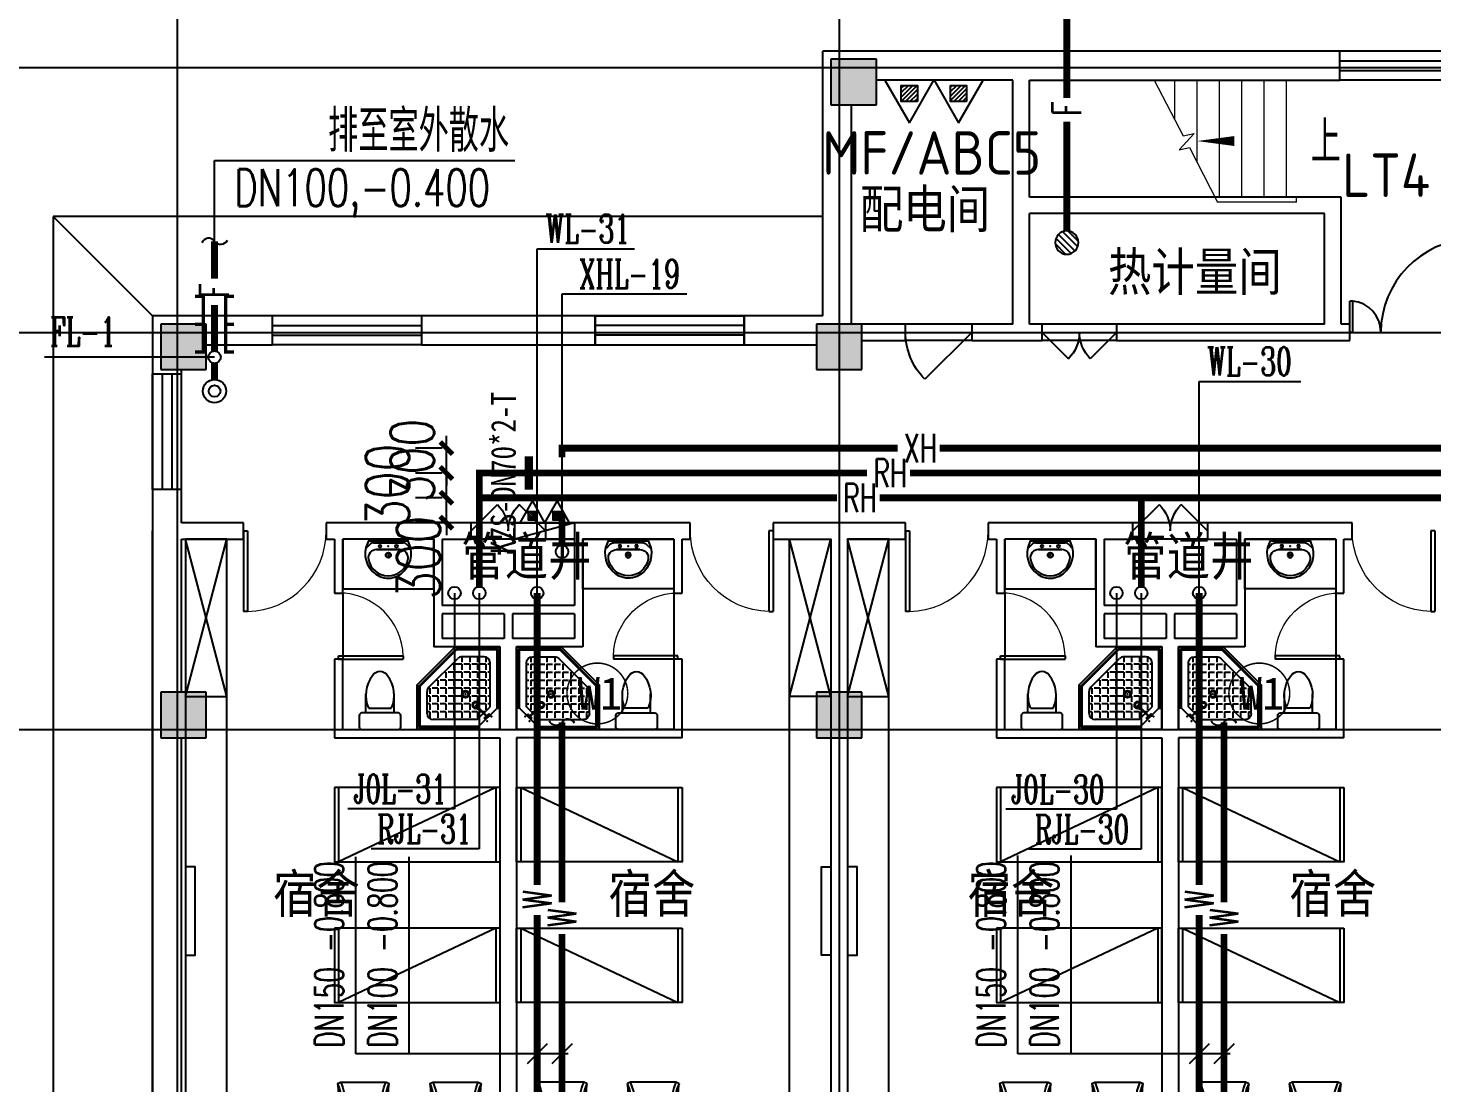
# Model space of a CAD drawing. Extents: x 0 to 2838408, y -923048 to 203859.
# Drawn here: x 2343413 to 2360380, y -266563 to -253815 of the extents above; entities that cross this region are included whole.
import ezdxf
from ezdxf.enums import TextEntityAlignment as Align

# ---------------------------------------------------------------- set-up
doc = ezdxf.new("R2010")
doc.units = 0
doc.header["$LTSCALE"] = 1000
doc.linetypes.add('DASH', pattern=[0.35, 0.25, -0.1])
for name, color, linetype in [('A-Fixt', 81, 'Continuous'), ('CLAYER', 7, 'Continuous'), ('COLUMN', 9, 'Continuous'), ('DIM_SYMB', 3, 'Continuous'), ('DIM_废水', 3, 'Continuous'), ('DIM_污水', 3, 'Continuous'), ('DIM_消防', 3, 'Continuous'), ('DIM_热给水', 3, 'Continuous'), ('DIM_给水', 3, 'Continuous'), ('DOOR_FIRE', 4, 'Continuous'), ('DOTE', 8, 'Continuous'), ('EQUIP_地漏', 7, 'Continuous'), ('EQUIP_废水', 7, 'Continuous'), ('EQUIP_污水', 7, 'Continuous'), ('EQUIP_灭火器', 7, 'Continuous'), ('GROUND', 2, 'Continuous'), ('PIPE-废水', 31, 'Continuous'), ('PIPE-污水', 2, 'DASH'), ('PIPE-消防', 1, 'Continuous'), ('PIPE-热回水', 4, 'Continuous'), ('PUB_HATCH', 8, 'Continuous'), ('PUB_TEXT', 7, 'Continuous'), ('TEXT_废水', 7, 'Continuous'), ('TEXT_污水', 7, 'Continuous'), ('TEXT_消防', 7, 'Continuous'), ('TEXT_灭火器', 7, 'Continuous'), ('TEXT_热回水', 7, 'Continuous'), ('TWT_DIM', 3, 'Continuous'), ('TWT_LEAD', 3, 'Continuous'), ('TWT_TEXT', 7, 'Continuous'), ('VALVE_污水', 7, 'Continuous'), ('VPIPE-废水', 31, 'Continuous'), ('VPIPE-污水', 2, 'Continuous'), ('VPIPE-消防', 1, 'Continuous'), ('VPIPE-热给水', 5, 'Continuous'), ('VPIPE-给水', 3, 'Continuous'), ('WALL', 9, 'Continuous'), ('WINDOW', 4, 'Continuous'), ('WP_F', 1, 'Continuous'), ('XREF', 8, 'Continuous'), ('抗震支吊架', 2, 'Continuous'), ('洁具', 213, 'Continuous'), ('配景', 3, 'Continuous'), ('附件', 70, 'Continuous')]:
    doc.layers.add(name, color=color, linetype=linetype)
doc.layers.add('A-FLOR-STRS', color=8, linetype='Continuous', lineweight=0)
doc.styles.add('_TCH_DIM', font='SIMPLEX', dxfattribs={"bigfont": 'GBCBIG'})
doc.styles.add('_TCH_DIM_T3', font='SIMPLEX', dxfattribs={"width": 0.75, "bigfont": 'HZTXT'})
doc.styles.add('_TWT_PIPEDN', font='SIMPLEX', dxfattribs={"width": 0.8, "height": 2.3, "bigfont": 'HZTXT'})
doc.styles.add('_TWT_PIPETEXT', font='SIMPLEX', dxfattribs={"width": 0.8, "height": 2.3, "bigfont": 'HZTXT'})
doc.styles.add('_TWT_SERIAL', font='COMPLEX', dxfattribs={"width": 0.8, "height": 2.3, "bigfont": 'HZTXT'})
doc.styles.add('HZ', font='aaa等高度-单线.shx', dxfattribs={"width": 0.7, "height": 50, "bigfont": 'aaa-hztxt.shx'})
doc.styles.add('kzcad', font='', dxfattribs={"width": 0.8})
doc.styles.get("Standard").update_dxf_attribs({"font": 'geniso.shx', "bigfont": 'hztxt.shx'})
doc.styles.add('黑体', font='')
doc.styles.get('kzcad').set_extended_font_data('SimSun')
doc.styles.get('黑体').set_extended_font_data('SimHei')
doc.dimstyles.new('_TWT_ARCH&&150', dxfattribs={"dimtxt": 525, "dimasz": 150, "dimexe": 375, "dimexo": 450, "dimgap": 150, "dimtad": 1, "dimdec": 0, "dimzin": 0, "dimdsep": 46, "dimtxsty": '_TCH_DIM_T3', "dimblk": 'ARCHTICK', "dimcen": 0.09, "dimclrt": 7, "dimazin": 2, "dimtfac": 1, "dimtdec": 0, "dimtix": 1, "dimtmove": 2, "dimatfit": 3, "dimfxl": 1, "dimtolj": 1, "dimtzin": 0, "dimarcsym": 0})

# ---------------------------------------------------------------- blocks, each defined once
blk = doc.blocks.new('$TwtSys$00000546')
h = blk.add_hatch()
h.set_pattern_fill('ANSI31', color=256, scale=200, style=0)
h.set_pattern_definition([(45, (-38543.802, -6670.83), (-17.67767, 17.67767), [])])
h.paths.add_polyline_path([(-65, 174), (65, 174), (65, 44), (-65, 44)])
for points in [[(0, 344), (-198, 0), (198, 0)], [(-65, 174), (65, 174), (65, 44), (-65, 44)]]:
    blk.add_lwpolyline(points, close=True)
blk = doc.blocks.new('A$C29581A72')
at = {"layer": '附件'}
blk.add_line((750, 200), (30, 0), dxfattribs=at)
blk.add_lwpolyline([(30, 200), (750, 200), (750, 0), (30, 0), (30, 200)], dxfattribs=at)
blk.add_solid([(750, 200), (30, 0), (750, 0), (750, 200)], dxfattribs=at)
at = {"layer": 'EQUIP_灭火器', "xscale": 0.75, "yscale": -0.75, "zscale": 0.75, "rotation": 180}
for p in [(241, 200), (539, 200)]:
    blk.add_blockref('$TwtSys$00000546', p, dxfattribs=at)
at = {"style": 'HZ', "flags": 1}
for tag in ['WHAT', 'SPEC', 'UNIT']:
    blk.add_attdef(tag, (375, 0), '', height=0.001, dxfattribs=at)
blk = doc.blocks.new('1F平面-CAD导入_dwg_Drawing4_t3_dwg_$plan$00001613-474159-1F-927810-1F')
at = {"layer": '洁具'}
for p, q in [((-200, 170), (-430, 170)), ((-30, 250), (-170, 250)), ((-260, -140), (-260, 140)), ((-200, -170), (-200, -220)), ((-170, -250), (-30, -250))]:
    blk.add_line(p, q, dxfattribs=at)
for points in [[(-200, 220), (-200, 170), (-200, -170), (-430, -170)], [(0, -220), (0, 220)]]:
    blk.add_lwpolyline(points, dxfattribs=at)
for centre, radius, start, end in [((-413, -227), 398, 67.4505, 126.6381), ((-170, 220), 30, 90, 180), ((-30, 220), 30, 0, 90), ((-590, 0), 110, 123.4509, 236.5491), ((-413, 227), 398, 233.3619, 292.5495), ((-170, -220), 30, 180, 270), ((-30, -220), 30, 270, 0)]:
    blk.add_arc(centre, radius, start, end, dxfattribs=at)
blk = doc.blocks.new('$lvtry$00000169')
at = {"color": 0}
for p, q in [((259, -36), (259, 0)), ((259, -36), (36, -259)), ((276, -120), (120, -276)), ((144, -151), (291, -298)), ((151, -144), (298, -291)), ((259, -24), (976, -24)), ((259, -36), (964, -36)), ((270, -213), (270, -143)), ((276, -120), (808, -120)), ((366, -213), (366, -143)), ((462, -213), (462, -143)), ((558, -213), (558, -143)), ((655, -213), (655, -143)), ((751, -213), (751, -143)), ((847, -213), (847, -143)), ((964, -36), (976, -24)), ((964, -36), (964, -525)), ((976, -24), (976, -530)), ((36, -259), (0, -259)), ((24, -259), (24, -976)), ((36, -259), (36, -964)), ((120, -276), (120, -808)), ((120, -309), (147, -309)), ((173, -309), (173, -239)), ((173, -309), (243, -309)), ((173, -405), (173, -335)), ((183, -213), (205, -213)), ((220, -213), (243, -213)), ((270, -213), (340, -213)), ((270, -263), (270, -239)), ((270, -405), (270, -335)), ((334, -309), (340, -309)), ((366, -213), (436, -213)), ((366, -309), (366, -239)), ((366, -309), (436, -309)), ((366, -405), (366, -335)), ((462, -213), (532, -213)), ((462, -309), (462, -239)), ((462, -309), (532, -309)), ((462, -405), (462, -335)), ((558, -213), (628, -213)), ((558, -309), (558, -239)), ((558, -309), (628, -309)), ((558, -405), (558, -335)), ((655, -213), (725, -213)), ((655, -309), (655, -239)), ((655, -309), (725, -309)), ((655, -405), (655, -335)), ((751, -213), (821, -213)), ((751, -309), (751, -239)), ((751, -309), (821, -309)), ((751, -405), (751, -335)), ((847, -213), (880, -213)), ((847, -309), (847, -239)), ((847, -309), (880, -309)), ((847, -405), (847, -335)), ((880, -192), (880, -460)), ((120, -405), (147, -405)), ((120, -501), (147, -501)), ((173, -405), (243, -405)), ((173, -501), (173, -431)), ((173, -501), (243, -501)), ((270, -405), (340, -405)), ((270, -501), (270, -431)), ((270, -501), (340, -501)), ((366, -405), (379, -405)), ((366, -501), (366, -431)), ((366, -501), (436, -501)), ((462, -405), (532, -405)), ((462, -501), (462, -431)), ((462, -501), (532, -501)), ((558, -405), (628, -405)), ((558, -501), (558, -431)), ((558, -501), (628, -501)), ((655, -405), (725, -405)), ((655, -501), (655, -431)), ((655, -501), (725, -501)), ((751, -405), (821, -405)), ((751, -501), (751, -431)), ((751, -501), (821, -501)), ((847, -405), (880, -405)), ((847, -501), (847, -431)), ((847, -501), (867, -501)), ((120, -598), (147, -598)), ((173, -598), (173, -528)), ((173, -598), (243, -598)), ((173, -694), (173, -624)), ((270, -598), (270, -528)), ((270, -598), (340, -598)), ((270, -694), (270, -624)), ((366, -598), (366, -528)), ((366, -598), (436, -598)), ((366, -694), (366, -624)), ((462, -598), (462, -528)), ((462, -598), (532, -598)), ((462, -694), (462, -624)), ((859, -511), (511, -859)), ((964, -525), (525, -964)), ((976, -530), (530, -976)), ((558, -598), (558, -528)), ((558, -598), (628, -598)), ((558, -694), (558, -624)), ((655, -598), (655, -528)), ((655, -598), (725, -598)), ((655, -694), (655, -624)), ((751, -598), (751, -528)), ((751, -598), (773, -598)), ((964, -525), (976, -530)), ((120, -694), (147, -694)), ((120, -790), (147, -790)), ((173, -694), (243, -694)), ((173, -790), (173, -720)), ((173, -790), (243, -790)), ((173, -878), (173, -816)), ((270, -694), (340, -694)), ((270, -790), (270, -720)), ((270, -790), (340, -790)), ((270, -880), (270, -816)), ((366, -694), (436, -694)), ((366, -790), (366, -720)), ((366, -790), (436, -790)), ((366, -880), (366, -816)), ((462, -694), (532, -694)), ((462, -790), (462, -720)), ((462, -790), (532, -790)), ((462, -880), (462, -816)), ((558, -694), (628, -694)), ((558, -790), (558, -720)), ((558, -790), (580, -790)), ((655, -694), (676, -694)), ((36, -964), (24, -976)), ((24, -976), (530, -976)), ((36, -964), (525, -964)), ((192, -880), (460, -880)), ((525, -964), (530, -976))]:
    blk.add_line(p, q, dxfattribs=at)
blk.add_lwpolyline([(0, 0), (0, -1000), (540, -1000), (1000, -540), (1000, 0)], close=True)
for points in [[(0, 0), (0, -1000)], [(0, 0), (1000, 0)], [(1000, 0), (1000, -540)], [(136, -190), (148, -178), (132, -162), (121, -174)], [(190, -136), (178, -148), (162, -132), (174, -121)], [(1000, -540), (540, -1000)], [(0, -1000), (540, -1000)]]:
    blk.add_lwpolyline(points, close=True, dxfattribs=at)
for radius in [43.8, 31.1]:
    blk.add_circle((416, -428), radius, dxfattribs=at)
for centre, radius, start, end in [((808, -192), 72, 0, 90), ((296, -296), 40.6, 142.583, 128.4197), ((296, -296), 28.6, 145.828, 125.6599), ((808, -460), 72, 315, 0), ((192, -808), 72, 180, 270), ((460, -808), 72, 270, 315)]:
    blk.add_arc(centre, radius, start, end, dxfattribs=at)
for p in [(103, -156, 0), (156, -102, 0), (416, -428, 0)]:
    blk.add_point(p, dxfattribs=at)
blk = doc.blocks.new('$lvtry$00000178')
at = {"color": 0}
for p, q in [((-238, 0), (238, 0)), ((-214, -36), (-272, -91)), ((-180, -23), (180, -23)), ((-142, -105), (140, -105)), ((140, -105), (-142, -105)), ((216, -37), (268, -91))]:
    blk.add_line(p, q, dxfattribs=at)
blk.add_lwpolyline([(-104, -430, 0.224698), (110, -425, 0.348046), (269, -79), (239, 0), (-241, 0), (-271, -79, 0.356844)], format="xyb", close=True, dxfattribs=at)
for centre, radius in [((-100, -65), 16.3), ((1, -172), 31.6), ((100, -65), 16.3)]:
    blk.add_circle(centre, radius, dxfattribs=at)
at = {"color": 0, "lineweight": 13}
blk.add_circle((1, -172), 23, dxfattribs=at)
at = {"color": 0}
for centre, radius, start, end in [((-142, -205), 100, 90, 190.5602), ((-180, -73), 50, 90, 133.181), ((140, -205), 100, 349.4398, 90), ((180, -73), 50, 44.5607, 90), ((-1, -179), 243, 190.5602, 349.4398)]:
    blk.add_arc(centre, radius, start, end, dxfattribs=at)
for p in [(0, -65), (1, -172)]:
    blk.add_point(p, dxfattribs=at)
blk = doc.blocks.new('A$C70365C93')
at = {"layer": '洁具'}
blk.add_lwpolyline([(-1900, 2300), (-1900, 1700), (-800, 1700), (-800, 2300)], close=True, dxfattribs=at)
blk.add_blockref('$lvtry$00000178', (-1350, 2280), dxfattribs=at)
at = {"layer": '洁具', "rotation": 180}
blk.add_blockref('$lvtry$00000169', (0, 0), dxfattribs=at)
at = {"layer": '洁具', "extrusion": (0, 0, -1), "xscale": -1, "zscale": -1, "rotation": 90}
blk.add_blockref('1F平面-CAD导入_dwg_Drawing4_t3_dwg_$plan$00001613-474159-1F-927810-1F', (1450, 0), dxfattribs=at)
blk = doc.blocks.new('单人床')
at = {"layer": 'A-Fixt'}
for p, q in [((47774, 13973), (48674, 13973)), ((47774, 12073), (48674, 13973)), ((47774, 12073), (48674, 12073))]:
    blk.add_line(p, q, dxfattribs=at)
blk.add_lwpolyline([(47774, 14023), (48674, 14023), (48674, 12023), (47774, 12023), (47774, 14023)], dxfattribs=at)
blk = doc.blocks.new('CH_AP01')
for p, q in [((-311, 17), (-275, 0)), ((-275, 0), (275, 0)), ((275, 0), (311, 17))]:
    blk.add_line(p, q)
for centre, radius, start, end in [((-307, 555), 37.8, 100.1859, 202.8359), ((-1658, 202), 1360, 352.1659, 14.4283), ((-824, 250), 563, 335.5038, 31.0903), ((0, -579), 1213, 74.7104, 105.2896), ((0, -579), 1173, 75.0287, 104.9713), ((0, -1278), 1857, 80.611, 99.389), ((-824, 250), 603, 335.5038, 30.2691), ((0, -579), 1093, 75.8767, 104.1233), ((824, 250), 603, 149.7309, 204.4962), ((824, 250), 563, 148.9097, 204.4962), ((1658, 202), 1360, 165.5717, 187.8341), ((307, 555), 37.8, 337.1641, 79.8141)]:
    blk.add_arc(centre, radius, start, end)
blk = doc.blocks.new('A$C61295E98')
at = {"color": 3}
for p, q in [((544, 598), (0, 598)), ((0, 598), (0, 0)), ((161, 598), (161, 0)), ((170, 0), (170, 598)), ((603, 572), (603, 26)), ((624, 518), (624, 80)), ((544, 0), (0, 0))]:
    blk.add_line(p, q, dxfattribs=at)
for points in [[(82, 540), (75, 540), (75, 577), (82, 577)], [(82, 453), (75, 453), (75, 490), (82, 490)], [(82, 353), (75, 353), (75, 389), (82, 389)]]:
    blk.add_lwpolyline(points, close=True, dxfattribs=at)
for centre in [(74, 250), (74, 164), (74, 71)]:
    blk.add_circle(centre, 15.7, dxfattribs=at)
for centre, start, end in [((544, 518), 360, 90), ((544, 80), 270, 0)]:
    blk.add_arc(centre, 80, start, end, dxfattribs=at)
blk = doc.blocks.new('宿舍')
at = {"layer": 'A-Fixt'}
for p, q in [((47854, 13802), (48354, 15702)), ((48354, 13802), (47854, 15702)), ((47854, 13802), (48354, 13802))]:
    blk.add_line(p, q, dxfattribs=at)
for points in [[(47854, 8602), (48354, 8602), (48354, 15702), (47854, 15702)], [(47854, 10676), (47970, 10676), (47970, 11743), (47854, 11743)]]:
    blk.add_lwpolyline(points, close=True, dxfattribs=at)
at = {"xscale": -1, "rotation": 90}
for p in [(63677, 60475), (63677, 58775)]:
    blk.add_blockref('单人床', p, dxfattribs=at)
at = {"layer": 'A-Fixt', "xscale": -1, "rotation": 180}
for p in [(50002, 9140), (51117, 9140)]:
    blk.add_blockref('CH_AP01', p, dxfattribs=at)
at = {"layer": '配景', "color": 252}
blk.add_blockref('A$C61295E98', (47854, 7097), dxfattribs=at)
blk = doc.blocks.new('$DorLib2D$00000114')
at = {"color": 0}
blk.add_line((0.5, 0), (-0.207, 0.707), dxfattribs=at)
blk.add_arc((0.5, 0), 1, 135, 180, dxfattribs=at)
blk = doc.blocks.new('$DorLib2D$00000116')
at = {"color": 0}
for p, q in [((-0.5, 0), (-0.146, 0.354)), ((0.5, 0), (0.146, 0.354))]:
    blk.add_line(p, q, dxfattribs=at)
for centre, start, end in [((-0.5, 0), 0, 45), ((0.5, 0), 135, 180)]:
    blk.add_arc(centre, 0.5, start, end, dxfattribs=at)
blk = doc.blocks.new('$DorLib2D$00000001')
for p, q in [((0.45, 0.975), (0.5, 0.975)), ((0.45, 0), (0.45, 0.975)), ((0.5, 0), (0.5, 0.975)), ((0.5, 0), (0.45, 0))]:
    blk.add_line(p, q)
at = {"lineweight": 13}
blk.add_arc((0.475, 0), 0.975, 91.4693, 180, dxfattribs=at)
blk = doc.blocks.new('$WINLIB2D$00000001')
at = {"color": 0}
for points in [[(-0.5, 0.5), (-0.5, -0.5)], [(-0.5, 0.5), (0.5, 0.5)], [(0.5, -0.5), (0.5, 0.5)], [(0.5, 0.1667), (-0.5, 0.1667)], [(0.5, -0.1667), (-0.5, -0.1667)], [(-0.5, -0.5), (0.5, -0.5)]]:
    blk.add_lwpolyline(points, dxfattribs=at)
blk = doc.blocks.new('$DorLib2D$00000225')
at = {"color": 0}
for p, q in [((0.475, -0.001), (0.475, 0.752)), ((0.475, 0.752), (0.5, 0.752)), ((0.5, -0.001), (0.5, 0.752)), ((-0.5, 0), (-0.5, 0.252)), ((-0.475, 0.252), (-0.5, 0.252)), ((-0.475, 0), (-0.475, 0.252)), ((-0.475, 0), (-0.5, 0)), ((0.475, -0.001), (0.5, -0.001))]:
    blk.add_line(p, q, dxfattribs=at)
for centre, radius, start, end in [((0.505, -0.002), 0.755, 92.2493, 179.7238), ((-0.501, 0.003), 0.251, 359.7899, 84.0974)]:
    blk.add_arc(centre, radius, start, end, dxfattribs=at)
blk = doc.blocks.new('1F1')
at = {"layer": 'PUB_HATCH'}
for points in [[(2353666.7, -254192.2), (2353116.7, -254192.2), (2353116.7, -254742.2), (2353666.7, -254742.2)], [(2345566.7, -257392.2), (2345016.7, -257392.2), (2345016.7, -257942.2), (2345566.7, -257942.2)], [(2353491.7, -257392.2), (2352941.7, -257392.2), (2352941.7, -257942.2), (2353491.7, -257942.2)], [(2345566.7, -261842.2), (2345016.7, -261842.2), (2345016.7, -262392.2), (2345566.7, -262392.2)], [(2353491.7, -261842.2), (2352941.7, -261842.2), (2352941.7, -262392.2), (2353491.7, -262392.2)]]:
    blk.add_hatch(color=256, dxfattribs=at).paths.add_polyline_path(points)
at = {"layer": 'A-FLOR-STRS'}
for p, q in [((2358621.7, -254442.2), (2357023.5, -254442.2)), ((2357023.5, -254442.2), (2357374.5, -255117.7)), ((2357271.7, -254919.9), (2357271.7, -254442.2)), ((2357541.7, -255439.5), (2357541.7, -254442.2)), ((2357811.7, -255857.2), (2357811.7, -254442.2)), ((2358081.7, -255857.2), (2358081.7, -254442.2)), ((2358351.7, -255857.2), (2358351.7, -254442.2)), ((2358621.7, -255857.2), (2358621.7, -254442.2)), ((2357506.3, -255088.6), (2357324.5, -255286.7)), ((2357374.5, -255117.7), (2357506.3, -255088.6)), ((2357324.5, -255286.7), (2357448.2, -255259.4)), ((2357448.2, -255259.4), (2357790, -255917.2)), ((2358741.7, -255857.2), (2357758.8, -255857.2)), ((2358621.7, -255917.2), (2357790, -255917.2)), ((2358741.7, -255917.2), (2357790, -255917.2)), ((2358741.7, -255917.2), (2358741.7, -255857.2))]:
    blk.add_line(p, q, dxfattribs=at)
at = {"layer": 'COLUMN'}
for p, q in [((2353666.7, -254192.2), (2353116.7, -254192.2)), ((2353116.7, -254192.2), (2353116.7, -254742.2)), ((2353666.7, -254742.2), (2353666.7, -254192.2)), ((2353116.7, -254742.2), (2353666.7, -254742.2)), ((2345566.7, -257392.2), (2345016.7, -257392.2)), ((2345016.7, -257392.2), (2345016.7, -257942.2)), ((2345566.7, -257942.2), (2345566.7, -257392.2)), ((2353491.7, -257392.2), (2352941.7, -257392.2)), ((2352941.7, -257392.2), (2352941.7, -257942.2)), ((2353491.7, -257942.2), (2353491.7, -257392.2)), ((2345016.7, -257942.2), (2345566.7, -257942.2)), ((2352941.7, -257942.2), (2353491.7, -257942.2)), ((2345566.7, -261842.2), (2345016.7, -261842.2)), ((2345016.7, -261842.2), (2345016.7, -262392.2)), ((2345566.7, -262392.2), (2345566.7, -261842.2)), ((2353491.7, -261842.2), (2352941.7, -261842.2)), ((2352941.7, -261842.2), (2352941.7, -262392.2)), ((2353491.7, -262392.2), (2353491.7, -261842.2)), ((2345016.7, -262392.2), (2345566.7, -262392.2)), ((2352941.7, -262392.2), (2353491.7, -262392.2))]:
    blk.add_line(p, q, dxfattribs=at)
at = {"layer": 'DIM_SYMB'}
blk.add_lwpolyline([(2358756.7, -255179.7, 0, 0, 0), (2357541.7, -255179.7, 0, 120, 0), (2357991.7, -255179.7, 0, 0, 0)], format="xyseb", dxfattribs=at)
at = {"layer": 'DOOR_FIRE'}
for p, q in [((2354817.2, -257392.2, 100), (2354017.2, -257392.2, 100)), ((2356569.5, -257392.2), (2355669.5, -257392.2)), ((2354817.2, -257592.2, 100), (2354017.2, -257592.2, 100)), ((2356569.5, -257592.2), (2355669.5, -257592.2)), ((2349666.7, -259792.2), (2348766.7, -259792.2)), ((2357666.7, -259792.2), (2356766.7, -259792.2)), ((2349666.7, -259992.2), (2348766.7, -259992.2)), ((2357666.7, -259992.2), (2356766.7, -259992.2))]:
    blk.add_line(p, q, dxfattribs=at)
at = {"layer": 'DOTE'}
for p, q in [((2345216.7, -187892.2), (2345216.7, -271092.2)), ((2353216.7, -187892.2), (2353216.7, -271092.2)), ((2343216.7, -254292.2), (2364264.3, -254292.2)), ((2343216.7, -257492.2), (2453916.7, -257492.2)), ((2343216.7, -262292.2), (2453916.7, -262292.2))]:
    blk.add_line(p, q, dxfattribs=at)
at = {"layer": 'GROUND'}
for p, q in [((2353016.7, -256092.2), (2343716.7, -256092.2)), ((2343716.7, -256092.2), (2343716.7, -270492.2)), ((2344916.7, -257292.2), (2343716.7, -256092.2)), ((2353016.7, -257292.2), (2353016.7, -256092.2)), ((2353016.7, -257292.2), (2344916.7, -257292.2)), ((2344916.7, -257292.2), (2344916.7, -269292.2))]:
    blk.add_line(p, q, dxfattribs=at)
at = {"layer": 'WALL'}
for p, q in [((2355416.7, -254092.2), (2353016.7, -254092.2)), ((2353016.7, -257292.2), (2353016.7, -254092.2)), ((2359266.7, -254092.2), (2355416.7, -254092.2)), ((2359266.7, -254442.2), (2359266.7, -254092.2)), ((2355316.7, -254442.2), (2353666.7, -254442.2)), ((2355316.7, -255957.2), (2355316.7, -254442.2)), ((2355516.7, -255857.2), (2355516.7, -254442.2)), ((2355516.7, -254442.2), (2359266.7, -254442.2)), ((2353366.7, -257392.2), (2353366.7, -254742.2)), ((2355316.7, -257392.2), (2355316.7, -255957.2)), ((2359283.2, -255857.2), (2355516.7, -255857.2)), ((2359283.2, -257392.2), (2359283.2, -255857.2)), ((2355516.7, -257392.2), (2355516.7, -256057.2)), ((2359083.2, -256057.2), (2355516.7, -256057.2)), ((2359083.2, -257392.2), (2359083.2, -256057.2)), ((2344916.7, -257292.2), (2344916.7, -257992.2)), ((2346366.7, -257292.2), (2344916.7, -257292.2)), ((2346366.7, -257642.2), (2346366.7, -257292.2)), ((2350266.7, -257292.2), (2348166.7, -257292.2)), ((2348166.7, -257292.2), (2348166.7, -257642.2)), ((2350266.7, -257642.2), (2350266.7, -257292.2)), ((2353016.7, -257292.2), (2352066.7, -257292.2)), ((2352066.7, -257292.2), (2352066.7, -257642.2)), ((2354017.2, -257392.2), (2353491.7, -257392.2)), ((2354017.2, -257592.2), (2354017.2, -257392.2)), ((2355316.7, -257392.2), (2354817.2, -257392.2)), ((2354817.2, -257392.2), (2354817.2, -257592.2)), ((2355669.5, -257392.2), (2355516.7, -257392.2)), ((2355669.5, -257592.2), (2355669.5, -257392.2)), ((2359083.2, -257392.2), (2356569.5, -257392.2)), ((2356569.5, -257392.2), (2356569.5, -257592.2)), ((2359386.7, -257392.2), (2359283.2, -257392.2)), ((2359386.7, -257592.2), (2359386.7, -257392.2)), ((2345566.7, -257642.2), (2346366.7, -257642.2)), ((2348166.7, -257642.2), (2350266.7, -257642.2)), ((2352066.7, -257642.2), (2352941.7, -257642.2)), ((2353491.7, -257592.2), (2354017.2, -257592.2)), ((2354817.2, -257592.2), (2355416.7, -257592.2)), ((2355416.7, -257592.2), (2355669.5, -257592.2)), ((2356569.5, -257592.2), (2359183.2, -257592.2)), ((2359183.2, -257592.2), (2359386.7, -257592.2)), ((2344916.7, -257992.2), (2345266.7, -257992.2)), ((2345266.7, -257992.2), (2345266.7, -257942.2)), ((2345266.7, -259392.2), (2344916.7, -259392.2)), ((2344916.7, -259392.2), (2344916.7, -259892.2)), ((2345266.7, -259792.2), (2345266.7, -259392.2)), ((2344916.7, -262117.2), (2344916.7, -259892.2)), ((2346016.7, -259792.2), (2345266.7, -259792.2)), ((2346016.7, -259992.2), (2346016.7, -259792.2)), ((2347116.7, -259792.2), (2347016.7, -259792.2)), ((2347016.7, -259792.2), (2347016.7, -259992.2)), ((2348316.7, -259792.2), (2347116.7, -259792.2)), ((2348766.7, -259792.2), (2348316.7, -259792.2)), ((2348766.7, -259992.2), (2348766.7, -259792.2)), ((2350116.7, -259792.2), (2349666.7, -259792.2)), ((2349666.7, -259792.2), (2349666.7, -259992.2)), ((2351316.7, -259792.2), (2350116.7, -259792.2)), ((2351416.7, -259792.2), (2351316.7, -259792.2)), ((2351416.7, -259992.2), (2351416.7, -259792.2)), ((2353216.7, -259792.2), (2352416.7, -259792.2)), ((2352416.7, -259792.2), (2352416.7, -259992.2)), ((2354016.7, -259792.2), (2353216.7, -259792.2)), ((2354016.7, -259992.2), (2354016.7, -259792.2)), ((2355116.7, -259792.2), (2355016.7, -259792.2)), ((2355016.7, -259792.2), (2355016.7, -259992.2)), ((2356316.7, -259792.2), (2355116.7, -259792.2)), ((2356766.7, -259792.2), (2356316.7, -259792.2)), ((2356766.7, -259992.2), (2356766.7, -259792.2)), ((2358116.7, -259792.2), (2357666.7, -259792.2)), ((2357666.7, -259792.2), (2357666.7, -259992.2)), ((2359316.7, -259792.2), (2358116.7, -259792.2)), ((2359416.7, -259792.2), (2359316.7, -259792.2)), ((2359416.7, -259992.2), (2359416.7, -259792.2)), ((2345266.7, -261842.2), (2345266.7, -259992.2)), ((2345266.7, -259992.2), (2346016.7, -259992.2)), ((2347016.7, -259992.2), (2347116.7, -259992.2)), ((2347116.7, -259992.2), (2347116.7, -260642.2)), ((2348316.7, -259992.2), (2347216.7, -259992.2)), ((2347216.7, -260642.2), (2347216.7, -259992.2)), ((2348316.7, -259992.2), (2348316.7, -260792.2)), ((2348416.7, -259992.2), (2348766.7, -259992.2)), ((2348416.7, -259992.2), (2348416.7, -260792.2)), ((2349666.7, -259992.2), (2350016.7, -259992.2)), ((2350016.7, -259992.2), (2350016.7, -260792.2)), ((2351216.7, -259992.2), (2350116.7, -259992.2)), ((2350116.7, -259992.2), (2350116.7, -260792.2)), ((2351216.7, -259992.2), (2351216.7, -260642.2)), ((2351316.7, -260642.2), (2351316.7, -259992.2)), ((2351316.7, -259992.2), (2351416.7, -259992.2)), ((2352416.7, -259992.2), (2353116.7, -259992.2)), ((2353116.7, -259992.2), (2353116.7, -261842.2)), ((2353316.7, -259992.2), (2354016.7, -259992.2)), ((2353316.7, -259992.2), (2353316.7, -261842.2)), ((2355016.7, -259992.2), (2355116.7, -259992.2)), ((2355116.7, -259992.2), (2355116.7, -260642.2)), ((2356316.7, -259992.2), (2355216.7, -259992.2)), ((2355216.7, -260642.2), (2355216.7, -259992.2)), ((2356316.7, -259992.2), (2356316.7, -260792.2)), ((2356416.7, -259992.2), (2356766.7, -259992.2)), ((2356416.7, -259992.2), (2356416.7, -260792.2)), ((2357666.7, -259992.2), (2358016.7, -259992.2)), ((2358016.7, -259992.2), (2358016.7, -260792.2)), ((2359216.7, -259992.2), (2358116.7, -259992.2)), ((2358116.7, -259992.2), (2358116.7, -260792.2)), ((2359216.7, -259992.2), (2359216.7, -260642.2)), ((2359316.7, -260642.2), (2359316.7, -259992.2)), ((2359316.7, -259992.2), (2359416.7, -259992.2)), ((2347116.7, -260642.2), (2347216.7, -260642.2)), ((2351216.7, -260642.2), (2351316.7, -260642.2)), ((2355116.7, -260642.2), (2355216.7, -260642.2)), ((2359216.7, -260642.2), (2359316.7, -260642.2)), ((2348316.7, -260792.2), (2348316.7, -261292.2)), ((2349216.7, -260792.2), (2348416.7, -260792.2)), ((2349166.7, -260892.2), (2348416.7, -260892.2)), ((2348416.7, -260892.2), (2348416.7, -261192.2)), ((2349166.7, -260892.2), (2349166.7, -261192.2)), ((2350016.7, -260792.2), (2349216.7, -260792.2)), ((2350016.7, -260892.2), (2349266.7, -260892.2)), ((2349266.7, -260892.2), (2349266.7, -261192.2)), ((2350016.7, -260892.2), (2350016.7, -261192.2)), ((2350116.7, -260792.2), (2350116.7, -261292.2)), ((2356316.7, -260792.2), (2356316.7, -261292.2)), ((2357216.7, -260792.2), (2356416.7, -260792.2)), ((2357166.7, -260892.2), (2356416.7, -260892.2)), ((2356416.7, -260892.2), (2356416.7, -261192.2)), ((2357166.7, -260892.2), (2357166.7, -261192.2)), ((2358016.7, -260792.2), (2357216.7, -260792.2)), ((2358016.7, -260892.2), (2357266.7, -260892.2)), ((2357266.7, -260892.2), (2357266.7, -261192.2)), ((2358016.7, -260892.2), (2358016.7, -261192.2)), ((2358116.7, -260792.2), (2358116.7, -261292.2)), ((2349166.7, -261192.2), (2348416.7, -261192.2)), ((2350016.7, -261192.2), (2349266.7, -261192.2)), ((2357166.7, -261192.2), (2356416.7, -261192.2)), ((2358016.7, -261192.2), (2357266.7, -261192.2)), ((2347216.7, -261442.2), (2347116.7, -261442.2)), ((2347116.7, -261442.2), (2347116.7, -262392.2)), ((2347216.7, -262292.2), (2347216.7, -261442.2)), ((2349116.7, -261292.2), (2348316.7, -261292.2)), ((2349116.7, -261292.2), (2349116.7, -262292.2)), ((2349316.7, -261292.2), (2349316.7, -262292.2)), ((2350116.7, -261292.2), (2349316.7, -261292.2)), ((2351316.7, -261442.2), (2351216.7, -261442.2)), ((2351216.7, -261442.2), (2351216.7, -262292.2)), ((2351316.7, -262392.2), (2351316.7, -261442.2)), ((2355216.7, -261442.2), (2355116.7, -261442.2)), ((2355116.7, -261442.2), (2355116.7, -262392.2)), ((2355216.7, -262292.2), (2355216.7, -261442.2)), ((2357116.7, -261292.2), (2356316.7, -261292.2)), ((2357116.7, -261292.2), (2357116.7, -262292.2)), ((2357316.7, -261292.2), (2357316.7, -262292.2)), ((2358116.7, -261292.2), (2357316.7, -261292.2)), ((2359316.7, -261442.2), (2359216.7, -261442.2)), ((2359216.7, -261442.2), (2359216.7, -262292.2)), ((2359316.7, -262392.2), (2359316.7, -261442.2)), ((2344916.7, -267492.2), (2344916.7, -262117.2)), ((2347216.7, -262292.2), (2349116.7, -262292.2)), ((2351216.7, -262292.2), (2349316.7, -262292.2)), ((2355216.7, -262292.2), (2357116.7, -262292.2)), ((2359216.7, -262292.2), (2357316.7, -262292.2)), ((2345266.7, -267042.2), (2345266.7, -262392.2)), ((2347116.7, -262392.2), (2349116.7, -262392.2)), ((2349116.7, -262392.2), (2349116.7, -267342.2)), ((2351316.7, -262392.2), (2349316.7, -262392.2)), ((2349316.7, -262392.2), (2349316.7, -267342.2)), ((2353116.7, -262392.2), (2353116.7, -267042.2)), ((2353316.7, -262392.2), (2353316.7, -267042.2)), ((2355116.7, -262392.2), (2357116.7, -262392.2)), ((2357116.7, -262392.2), (2357116.7, -267342.2)), ((2359316.7, -262392.2), (2357316.7, -262392.2)), ((2357316.7, -262392.2), (2357316.7, -267342.2))]:
    blk.add_line(p, q, dxfattribs=at)
at = {"layer": 'WINDOW'}
for p, q in [((2347216.7, -260642.2), (2347216.7, -261442.2)), ((2351216.7, -260642.2), (2351216.7, -261442.2)), ((2355216.7, -260642.2), (2355216.7, -261442.2)), ((2359216.7, -260642.2), (2359216.7, -261442.2))]:
    blk.add_line(p, q, dxfattribs=at)
for name, p in [('宿舍', (2297462.9, -275693.9)), ('A$C70365C93', (2349116.7, -262292.2)), ('宿舍', (2305462.9, -275693.9)), ('A$C70365C93', (2357116.7, -262292.2))]:
    blk.add_blockref(name, p)
at = {"xscale": -1}
for name, p in [('A$C70365C93', (2349316.7, -262292.2)), ('宿舍', (2400970.6, -275693.9)), ('A$C70365C93', (2357316.7, -262292.2)), ('宿舍', (2408970.6, -275693.9))]:
    blk.add_blockref(name, p, dxfattribs=at)
at = {"layer": 'DOOR_FIRE', "zscale": 200}
for name, p, xscale, yscale, rotation in [('$DorLib2D$00000225', (2360136.7, -257492.2), -1500, -1500, 180), ('$DorLib2D$00000114', (2354417.2, -257492.2), -800, 800, 180), ('$DorLib2D$00000116', (2356119.5, -257492.2), -900, 900, 180), ('$DorLib2D$00000116', (2349216.7, -259892.2), 900, -900, 179.9999999994664), ('$DorLib2D$00000116', (2357216.7, -259892.2), 900, -900, 179.9999999994664)]:
    blk.add_blockref(name, p, dxfattribs=dict(at, xscale=xscale, yscale=yscale, rotation=rotation))
at = {"layer": 'WINDOW'}
for name, p, xscale, yscale, zscale, rotation in [('$WINLIB2D$00000001', (2359966.7, -254267.2), 1400, -350, 1400, 180), ('$WINLIB2D$00000001', (2347266.7, -257467.2), 1800, -350, 1800, 180), ('$WINLIB2D$00000001', (2351166.7, -257467.2), -1800, -350, -1800, 180), ('$WINLIB2D$00000001', (2345091.7, -258692.2), 1400, -350, 1400, 90), ('$DorLib2D$00000001', (2347166.7, -261042.2), 800, 800, 800, 269.9999999994664), ('$DorLib2D$00000001', (2351266.7, -261042.2), 800, -800, 800, 269.9999999994664), ('$DorLib2D$00000001', (2355166.7, -261042.2), 800, 800, 800, 269.9999999994664), ('$DorLib2D$00000001', (2359266.7, -261042.2), 800, -800, 800, 269.9999999994664)]:
    blk.add_blockref(name, p, dxfattribs=dict(at, xscale=xscale, yscale=yscale, zscale=zscale, rotation=rotation))
at = {"layer": 'WINDOW', "yscale": -1000}
for p, xscale, zscale in [((2346516.7, -259892.2), -1000, -1000), ((2351916.7, -259892.2), 1000, 1000), ((2354516.7, -259892.2), -1000, -1000), ((2359916.7, -259892.2), 1000, 1000)]:
    blk.add_blockref('$DorLib2D$00000001', p, dxfattribs=dict(at, xscale=xscale, zscale=zscale))
at = {"layer": 'CLAYER'}
for s, p in [('配电间', (2353466.6, -256282.2)), ('热计量间', (2356464.6, -257040.4)), ('管道井', (2348649.1, -260479.2)), ('管道井', (2356649.1, -260479.2))]:
    blk.add_text(s, height=525, dxfattribs=at).set_placement(p)
at = {"layer": 'PUB_TEXT', "color": 7, "style": '_TCH_DIM'}
blk.add_text('上', height=506.4, dxfattribs=at).set_placement((2358914.2, -255442.2))
at = {"layer": 'PUB_TEXT'}
for s, p in [('LT4', (2359294, -255855.3)), ('宿舍', (2346373.5, -264556)), ('宿舍', (2350427.9, -264556)), ('宿舍', (2354767.4, -264556)), ('宿舍', (2358657.4, -264556))]:
    blk.add_text(s, height=525, dxfattribs=at).set_placement(p)
blk = doc.blocks.new('_ArchTick')
at = {"color": 0, "linetype": 'ByBlock', "const_width": 0.4}
blk.add_lwpolyline([(-0.5, -0.5), (0.5, 0.5)], dxfattribs=at)
blk = doc.blocks.new('*D2984')
at = {"layer": 'Defpoints', "color": 0, "linetype": 'ByBlock', "transparency": 16777216}
for p in [(2348469, -258892), (2348867, -258892), (2348867, -259192)]:
    blk.add_point(p, dxfattribs=at)
at = {"layer": 'TWT_DIM', "color": 0, "linetype": 'ByBlock', "lineweight": -2, "transparency": 16777216}
for p, q in [((2348417, -258892), (2348094, -258892)), ((2348469, -258892), (2348469, -258742)), ((2348469, -259192), (2348469, -258892)), ((2348417, -259192), (2348094, -259192)), ((2348469, -259192), (2348469, -259342))]:
    blk.add_line(p, q, dxfattribs=at)
at = {"layer": 'TWT_DIM', "color": 0, "linetype": 'ByBlock', "lineweight": -2, "transparency": 16777216, "xscale": 150, "yscale": 150, "zscale": 150}
for p, rotation in [((2348469, -258892), 270), ((2348469, -259192), 90)]:
    blk.add_blockref('_ArchTick', p, dxfattribs=dict(at, rotation=rotation))
at = {"layer": 'TWT_DIM', "color": 7, "linetype": 'ByBlock', "transparency": 16777216, "insert": (2348057, -259042), "char_height": 525, "attachment_point": 5, "rotation": 90, "style": '_TCH_DIM_T3'}
blk.add_mtext('\\A1;300', dxfattribs=at)
blk = doc.blocks.new('*D2985')
at = {"layer": 'Defpoints', "color": 0, "linetype": 'ByBlock', "transparency": 16777216}
for p in [(2348469, -259192), (2348867, -259192), (2348867, -259492)]:
    blk.add_point(p, dxfattribs=at)
at = {"layer": 'TWT_DIM', "color": 0, "linetype": 'ByBlock', "lineweight": -2, "transparency": 16777216}
for p, q in [((2348417, -259192), (2348094, -259192)), ((2348469, -259492), (2348469, -259192)), ((2348417, -259492), (2348094, -259492))]:
    blk.add_line(p, q, dxfattribs=at)
at = {"layer": 'TWT_DIM', "color": 0, "linetype": 'ByBlock', "lineweight": -2, "transparency": 16777216, "xscale": 150, "yscale": 150, "zscale": 150}
for p, rotation in [((2348469, -259192), 90), ((2348469, -259492), 270)]:
    blk.add_blockref('_ArchTick', p, dxfattribs=dict(at, rotation=rotation))
at = {"layer": 'TWT_DIM', "color": 7, "linetype": 'ByBlock', "transparency": 16777216, "insert": (2347757, -259342), "char_height": 525, "attachment_point": 5, "rotation": 90, "style": '_TCH_DIM_T3'}
blk.add_mtext('\\A1;300', dxfattribs=at)
blk = doc.blocks.new('*D2986')
at = {"layer": 'Defpoints', "color": 0, "linetype": 'ByBlock', "transparency": 16777216}
for p in [(2348469, -259492), (2348867, -259492), (2348867, -259792)]:
    blk.add_point(p, dxfattribs=at)
at = {"layer": 'TWT_DIM', "color": 0, "linetype": 'ByBlock', "lineweight": -2, "transparency": 16777216}
for p, q in [((2348469, -259492), (2348469, -259342)), ((2348417, -259492), (2348094, -259492)), ((2348469, -259792), (2348469, -259492)), ((2348417, -259792), (2348094, -259792)), ((2348469, -259792), (2348469, -259942))]:
    blk.add_line(p, q, dxfattribs=at)
at = {"layer": 'TWT_DIM', "color": 0, "linetype": 'ByBlock', "lineweight": -2, "transparency": 16777216, "xscale": 150, "yscale": 150, "zscale": 150}
for p, rotation in [((2348469, -259492), 270), ((2348469, -259792), 90)]:
    blk.add_blockref('_ArchTick', p, dxfattribs=dict(at, rotation=rotation))
at = {"layer": 'TWT_DIM', "color": 7, "linetype": 'ByBlock', "transparency": 16777216, "insert": (2348132, -260212), "char_height": 525, "attachment_point": 5, "rotation": 90, "style": '_TCH_DIM_T3'}
blk.add_mtext('\\A1;300', dxfattribs=at)
blk = doc.blocks.new('$TwtSys$00000132')
at = {"elevation": 0}
blk.add_lwpolyline([(7, -101, -0.575183), (0, 0, 0.604745), (-11, 101, 16.924828)], format="xyb", dxfattribs=at)
blk = doc.blocks.new('$TwtSys$00000141')
for p, q in [((-94, 8), (-10, 92)), ((-94, 8), (-10, 92)), ((-87, -35), (35, 87)), ((-87, -35), (35, 87)), ((-66, -66), (66, 66)), ((-66, -66), (66, 66)), ((-32, -87), (88, 33)), ((-32, -87), (88, 33)), ((11, -92), (92, -11)), ((11, -92), (92, -11))]:
    blk.add_line(p, q)
blk.add_circle((0, 0), 94)
blk.add_circle((0, 0), 94)
blk = doc.blocks.new('$TwtSys$00000138')
for radius in [93.8, 46.9]:
    blk.add_circle((0, 0, 0), radius)
blk = doc.blocks.new('$VALVE$00000547')
at = {"const_width": 30}
for points in [[(0, 100), (-250, 100), (-250, 175)], [(0, 100), (0, 175)], [(0, 100), (250, 100), (250, 175)], [(-250, -175), (-250, -100), (0, -100)], [(0, -175), (0, -100)], [(250, -175), (250, -100), (0, -100)]]:
    blk.add_lwpolyline(points, dxfattribs=at)

msp = doc.modelspace()

# ---------------------------------------------------------------- hatches: boundary and pattern name
at = {"layer": 'PIPE-消防'}
for points in [[(2349866.7, -258892.2), (2349825.5, -258892.2), (2349825.5, -258850.9)], [(2349866.7, -258892.2), (2349866.7, -258850.9), (2349825.5, -258850.9)]]:
    msp.add_hatch(color=256, dxfattribs=at).paths.add_polyline_path(points)
at = {"layer": 'PIPE-热回水'}
for points in [[(2348866.7, -259192.2), (2348825.5, -259192.2), (2348825.5, -259150.9)], [(2348866.7, -259192.2), (2348866.7, -259150.9), (2348825.5, -259150.9)]]:
    msp.add_hatch(color=256, dxfattribs=at).paths.add_polyline_path(points)

# ---------------------------------------------------------------- linework, layer by layer
at = {"layer": 'DIM_废水', "linetype": 'ByBlock'}
for p, q in [((2344564.9, -257792.2), (2343609.9, -257792.2)), ((2345666.7, -257792.2), (2344564.9, -257792.2))]:
    msp.add_line(p, q, dxfattribs=at)
at = {"layer": 'DIM_污水'}
for p, q in [((2349566.7, -260642.2), (2349566.7, -256480.9)), ((2349566.7, -256480.9), (2350743.9, -256480.9)), ((2357566.7, -260642.2), (2357566.7, -258084.5)), ((2357566.7, -258084.5), (2358793.8, -258084.5)), ((2355374.6, -266212), (2355374.6, -263813)), ((2356019.6, -266212), (2356019.6, -263813)), ((2347374.6, -266212), (2347374.6, -263832.2)), ((2348019.6, -266212), (2348019.6, -263832.2)), ((2349688.7, -266090), (2349444.8, -266333.9)), ((2349988.7, -266090), (2349744.8, -266333.9)), ((2357688.7, -266090), (2357444.8, -266333.9)), ((2357988.7, -266090), (2357744.8, -266333.9)), ((2348019.6, -266212), (2347374.6, -266212)), ((2349941.7, -266212), (2348019.6, -266212)), ((2356019.6, -266212), (2355374.6, -266212)), ((2357941.7, -266212), (2356019.6, -266212))]:
    msp.add_line(p, q, dxfattribs=at)
at = {"layer": 'DIM_消防'}
for p, q in [((2349866.7, -260142.2), (2349866.7, -257025)), ((2349866.7, -257025), (2351376.2, -257025))]:
    msp.add_line(p, q, dxfattribs=at)
at = {"layer": 'DIM_消防', "const_width": 18.4, "elevation": 0}
for points in [[(2350660.9, -261856.7, -1), (2349925.9, -261856.7, -1)], [(2358660.9, -261856.7, -1), (2357925.9, -261856.7, -1)]]:
    msp.add_lwpolyline(points, format="xyb", close=True, dxfattribs=at)
at = {"layer": 'DIM_热给水'}
for p, q in [((2348866.7, -260642.2), (2348866.7, -263733.8)), ((2356866.7, -260642.2), (2356866.7, -263739.1)), ((2348866.7, -263733.8), (2347558.9, -263733.8)), ((2356866.7, -263739.1), (2355507.9, -263739.1))]:
    msp.add_line(p, q, dxfattribs=at)
at = {"layer": 'DIM_给水'}
for p, q in [((2348566.7, -260642.2), (2348566.7, -263250.8)), ((2356566.7, -260642.2), (2356566.7, -263256.1)), ((2348566.7, -263250.8), (2347279.2, -263250.8)), ((2356566.7, -263256.1), (2355228.3, -263256.1))]:
    msp.add_line(p, q, dxfattribs=at)
at = {"layer": 'PIPE-废水', "linetype": 'ByBlock', "ltscale": 1.5, "const_width": 82.5}
for points in [[(2355966.7, -254659.8), (2355966.7, -253092.2)], [(2355966.7, -256266.2), (2355966.7, -254946.5)], [(2345666.7, -256843.9), (2345666.7, -256392.4)], [(2345666.7, -257717.2), (2345666.7, -257162.1)], [(2345666.7, -257867.2), (2345666.7, -258061.4)]]:
    msp.add_lwpolyline(points, dxfattribs=at)
at = {"layer": 'PIPE-污水', "ltscale": 1.5, "const_width": 82.5}
for points in [[(2349566.7, -260642.2), (2349566.7, -264172.8)], [(2357566.7, -260642.2), (2357566.7, -264172.8)], [(2349866.7, -262205.8), (2349866.7, -264381.8)], [(2357866.7, -262205.8), (2357866.7, -264381.8)], [(2349566.7, -264533.1), (2349566.7, -266948.1)], [(2357566.7, -264533.1), (2357566.7, -266948.1)], [(2349866.7, -264763.2), (2349866.7, -266948.1)], [(2357866.7, -264763.2), (2357866.7, -266948.1)]]:
    msp.add_lwpolyline(points, dxfattribs=at)
at = {"layer": 'PIPE-消防', "ltscale": 1.5, "const_width": 82.5}
for points in [[(2349866.7, -259000.9), (2349866.7, -258892.2)], [(2353924, -258892.2), (2349866.7, -258892.2)], [(2361727.6, -258892.2), (2354431.5, -258892.2)], [(2349866.7, -260067.2), (2349866.7, -259683.4)]]:
    msp.add_lwpolyline(points, dxfattribs=at)
at = {"layer": 'PIPE-热回水', "ltscale": 1.5, "const_width": 82.5}
for points in [[(2348866.7, -259492.2), (2348866.7, -259192.2)], [(2353553.5, -259192.2), (2348866.7, -259192.2)], [(2361378.7, -259192.2), (2354071.5, -259192.2)], [(2348866.7, -260567.2), (2348866.7, -259492.2)], [(2353188.3, -259492.2), (2348866.7, -259492.2)], [(2356866.7, -259492.2), (2353706.3, -259492.2)], [(2356866.7, -260567.2), (2356866.7, -259492.2)], [(2361035, -259492.2), (2356866.7, -259492.2)]]:
    msp.add_lwpolyline(points, dxfattribs=at)
at = {"layer": 'TWT_LEAD', "linetype": 'ByBlock'}
for p, q in [((2345666.8, -256392), (2345666.8, -255415.3)), ((2345666.8, -255415.3), (2349294.8, -255415.3))]:
    msp.add_line(p, q, dxfattribs=at)
at = {"layer": 'VPIPE-废水', "linetype": 'ByBlock'}
msp.add_circle((2345666.7, -257792.2), 75, dxfattribs=at)
at = {"layer": 'VPIPE-污水'}
for centre in [(2349566.7, -260642.2), (2357566.7, -260642.2)]:
    msp.add_circle(centre, 75, dxfattribs=at)
at = {"layer": 'VPIPE-消防'}
msp.add_circle((2349866.7, -260142.2), 75, dxfattribs=at)
at = {"layer": 'VPIPE-热给水'}
for centre in [(2348866.7, -260642.2), (2356866.7, -260642.2)]:
    msp.add_circle(centre, 75, dxfattribs=at)
at = {"layer": 'VPIPE-给水'}
for centre in [(2348566.7, -260642.2), (2356566.7, -260642.2)]:
    msp.add_circle(centre, 75, dxfattribs=at)
at = {"layer": '抗震支吊架', "color": 2, "const_width": 100}
msp.add_lwpolyline([(2349466.7, -259392.2), (2349466.7, -258992.2)], dxfattribs=at)

# ---------------------------------------------------------------- block references
at = {"layer": 'EQUIP_地漏', "linetype": 'ByBlock', "xscale": 1.5, "yscale": -1.5, "zscale": 1.5}
msp.add_blockref('$TwtSys$00000141', (2355966.7, -256407.2), dxfattribs=at)
at = {"layer": 'EQUIP_废水', "linetype": 'ByBlock', "xscale": 1.5, "yscale": 1.5, "zscale": 1.5, "rotation": 90}
msp.add_blockref('$TwtSys$00000132', (2345666.7, -256392.4), dxfattribs=at)
at = {"layer": 'EQUIP_污水', "linetype": 'ByBlock', "xscale": 1.5, "yscale": 1.5, "zscale": 1.5, "rotation": 90}
msp.add_blockref('$TwtSys$00000138', (2345666.7, -258202), dxfattribs=at)
at = {"layer": 'EQUIP_污水', "xscale": 1.5, "yscale": -1.5, "zscale": 1.5, "rotation": 270}
for p in [(2349866.7, -262205.4), (2357866.7, -262205.4)]:
    msp.add_blockref('$TwtSys$00000132', p, dxfattribs=at)
at = {"layer": 'EQUIP_灭火器', "linetype": 'ByBlock', "xscale": 1.5, "yscale": 1.5, "zscale": 1.5, "rotation": 180}
for p in [(2354064.1, -254442.2), (2354659.2, -254442.2)]:
    msp.add_blockref('$TwtSys$00000546', p, dxfattribs=at)
at = {"layer": 'VALVE_污水', "xscale": 1.35, "yscale": 1.35, "zscale": 1.35, "rotation": 270.0000000000066}
msp.add_blockref('$VALVE$00000547', (2345666.7, -257393.7), dxfattribs=at)
at = {"layer": 'WP_F'}
msp.add_blockref('A$C29581A72', (2349266.7, -259992.2), dxfattribs=at)
at = {"layer": 'XREF'}
msp.add_blockref('1F1', (0, 0), dxfattribs=at)

# ---------------------------------------------------------------- texts
at = {"layer": 'DIM_废水', "color": 7, "linetype": 'ByBlock', "style": '_TWT_SERIAL', "width": 0.64}
msp.add_text('FL-1', height=345, dxfattribs=at).set_placement((2343678.9, -257654.2))
at = {"layer": 'DIM_污水', "color": 7, "style": '_TWT_SERIAL', "width": 0.64}
for s, p in [('WL-31', (2349665.5, -256411.9)), ('WL-30', (2357662.9, -258015.5))]:
    msp.add_text(s, height=345, dxfattribs=at).set_placement(p)
at = {"layer": 'DIM_污水', "color": 7, "style": '_TWT_PIPEDN', "width": 0.64}
for s, p in [('-0.800', (2347224.6, -264984.8)), ('-0.800', (2347869.6, -264984.8)), ('-0.800', (2355224.6, -264984.8)), ('-0.800', (2355869.6, -264984.8)), ('DN150', (2347224.6, -266137)), ('DN100', (2347869.6, -266137)), ('DN150', (2355224.6, -266137)), ('DN100', (2355869.6, -266137))]:
    msp.add_text(s, height=345, rotation=90, dxfattribs=at).set_placement(p)
at = {"layer": 'DIM_消防', "color": 7, "style": '_TWT_SERIAL', "width": 0.64}
msp.add_text('XHL-19', height=345, dxfattribs=at).set_placement((2350077, -256956))
at = {"layer": 'DIM_热给水', "color": 7, "style": '_TWT_SERIAL', "width": 0.64}
for s, p in [('RJL-31', (2347627.9, -263664.8)), ('RJL-30', (2355576.9, -263670.1))]:
    msp.add_text(s, height=345, dxfattribs=at).set_placement(p)
at = {"layer": 'DIM_给水', "color": 7, "style": '_TWT_SERIAL', "width": 0.64}
for s, p in [('J0L-31', (2347348.2, -263181.8)), ('J0L-30', (2355297.3, -263187.1))]:
    msp.add_text(s, height=345, dxfattribs=at).set_placement(p)
at = {"layer": 'TEXT_废水', "linetype": 'ByBlock', "style": '_TWT_PIPETEXT', "width": 0.64}
for p in [(2356139.2, -254871.5), (2345839.2, -257071.4)]:
    msp.add_text('F', height=345, rotation=90, dxfattribs=at).set_placement(p)
at = {"layer": 'TEXT_污水', "style": '_TWT_PIPETEXT', "width": 0.64}
for p in [(2349739.2, -264458.1), (2357739.2, -264458.1), (2350039.2, -264677.6), (2358039.2, -264677.6)]:
    msp.add_text('W', height=345, rotation=90, dxfattribs=at).set_placement(p)
at = {"layer": 'TEXT_消防', "linetype": 'ByBlock', "style": '_TWT_PIPETEXT', "width": 0.64}
msp.add_text('XH', height=345, dxfattribs=at).set_placement((2353999, -259064.7))
at = {"layer": 'TEXT_灭火器', "linetype": 'ByBlock'}
msp.add_text('MF/ABC5', height=525, dxfattribs=at).set_placement((2353012, -255585.7))
at = {"layer": 'TEXT_热回水', "linetype": 'ByBlock', "style": '_TWT_PIPETEXT', "width": 0.64}
for p in [(2353628.5, -259364.7), (2353263.3, -259664.7)]:
    msp.add_text('RH', height=345, dxfattribs=at).set_placement(p)
at = {"layer": 'TWT_LEAD', "color": 7, "linetype": 'ByBlock', "style": '_TCH_DIM'}
msp.add_text('排至室外散水', height=506.38, dxfattribs=at).set_placement((2347039.6, -255310.3))
at = {"layer": 'TWT_LEAD', "color": 7, "linetype": 'ByBlock', "style": '_TCH_DIM', "width": 0.705882}
msp.add_text('DN100,-0.400', height=446.25, dxfattribs=at).set_placement((2345904.8, -255966.6))
at = {"layer": 'TWT_TEXT', "style": '黑体'}
for p in [(2350057.2, -262053.5), (2358057.2, -262053.5)]:
    msp.add_text('W1', height=394.3, dxfattribs=at).set_placement(p)
at = {"layer": '抗震支吊架', "color": 2, "style": 'kzcad', "width": 0.8}
msp.add_text('KZS-DN70*2-T', height=300, rotation=89.88539, dxfattribs=at).set_placement((2349306.7, -259192.2), align=Align.CENTER)

# ---------------------------------------------------------------- dimensions: what is measured, and where the dimension line sits
at = {"layer": 'TWT_DIM', "linetype": 'ByBlock'}
dim = msp.add_aligned_dim(p1=(2348866.7, -259192.2), p2=(2348866.7, -258892.2), distance=397.4, dimstyle='_TWT_ARCH&&150', dxfattribs=at)
dim.commit()
dim.dimension.update_dxf_attribs({"geometry": '*D2984', "text_midpoint": (2348056.9, -259042.2)})
for base, p1, p2, picture, middle in [((2348469.4, -259192.2), (2348866.7, -259492.2), (2348866.7, -259192.2), '*D2985', (2347756.9, -259342.2)), ((2348469.4, -259492.2), (2348866.7, -259792.2), (2348866.7, -259492.2), '*D2986', (2348131.9, -260212.2))]:
    dim = msp.add_linear_dim(base=base, p1=p1, p2=p2, angle=90, dimstyle='_TWT_ARCH&&150', dxfattribs=at)
    dim.commit()
    dim.dimension.update_dxf_attribs({"geometry": picture, "text_midpoint": middle, "dimtype": 129})

doc.saveas('drawing.dxf')
